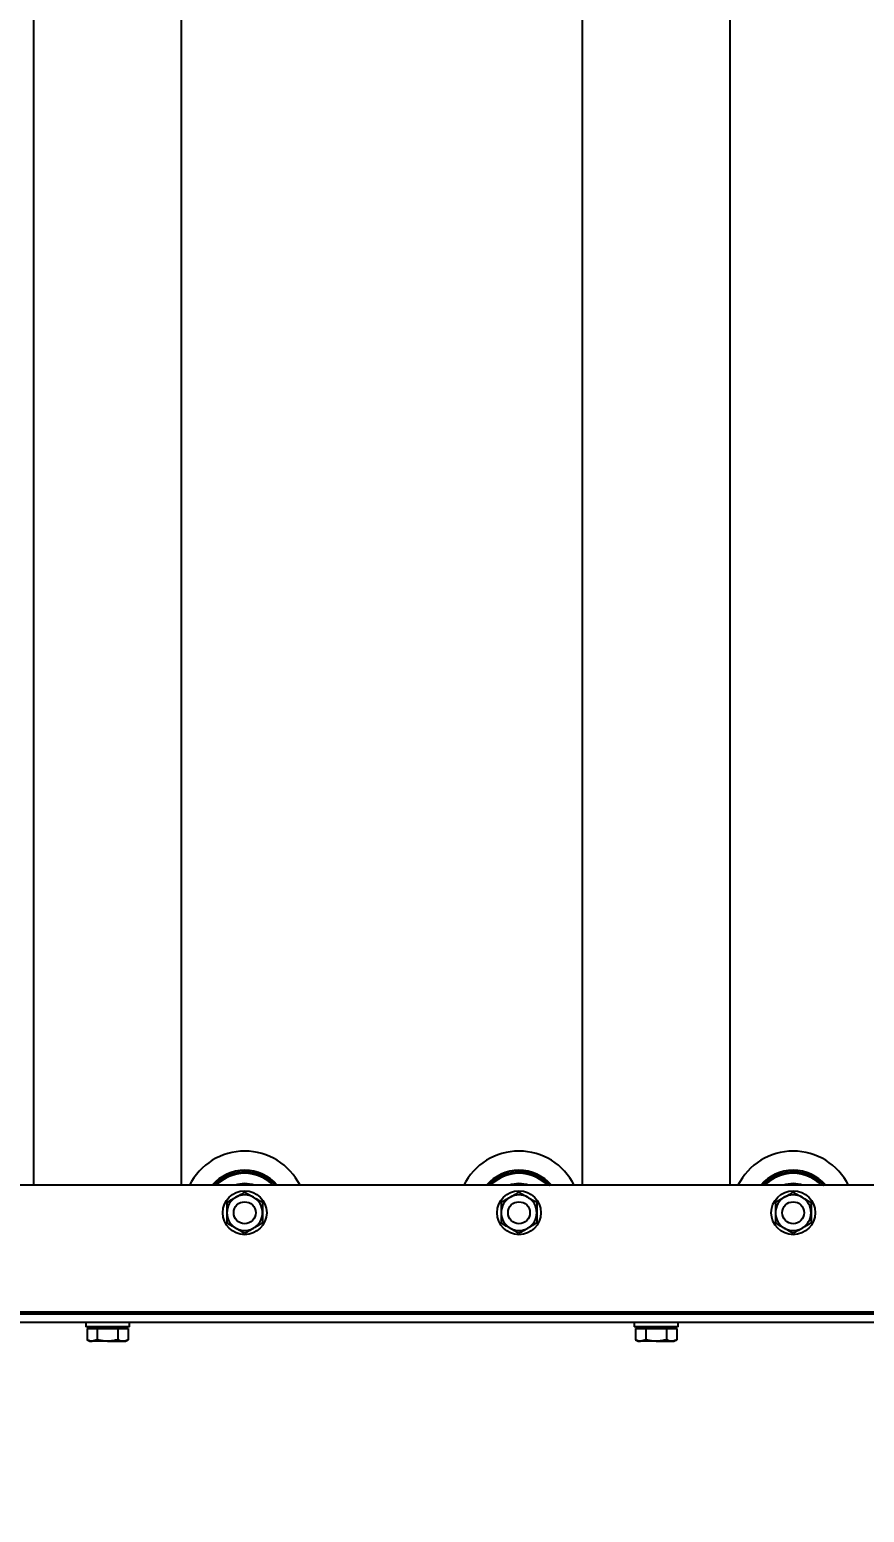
# Model space of a CAD drawing. Header units: millimetres. Extents: x 15 to 415, y 5 to 292.
# Drawn here: x 240.49 to 255.7, y 165.48 to 192.53 of the extents above; entities that cross this region are included whole.
import ezdxf

# ---------------------------------------------------------------- set-up
doc = ezdxf.new("R2010")
doc.units = ezdxf.units.MM
doc.styles.add('SLDTEXTSTYLE0', font='TXT', dxfattribs={"width": 0.75})
doc.dimstyles.new('SLDDIMSTYLE0', dxfattribs={"dimtxt": 3.5, "dimasz": 3.302, "dimexe": 0, "dimexo": 0.0625, "dimgap": 0.875, "dimtad": 1, "dimlfac": 20, "dimrnd": 1e-09, "dimzin": 4, "dimdsep": 46, "dimtxsty": 'SLDTEXTSTYLE0', "dimsah": 1, "dimcen": 0.09, "dimadec": 0, "dimazin": 1, "dimtfac": 1, "dimtofl": 0, "dimtmove": 0, "dimatfit": 3, "dimfxl": 0, "dimfrac": 2, "dimtolj": 1, "dimtzin": 12, "dimarcsym": 0})

# ---------------------------------------------------------------- blocks, each defined once
blk = doc.blocks.new('_D_2')
at = {"color": 7, "linetype": 'Continuous', "lineweight": 0}
for p, q in [((66.907, 167.949), (66.907, 154.949)), ((366.907, 167.949), (366.907, 154.949)), ((66.907, 155.949), (366.907, 155.949))]:
    blk.add_line(p, q, dxfattribs=at)
at = {"color": 7, "linetype": 'Continuous', "lineweight": 18}
for points in [[(66.907, 155.949), (70.209, 155.441), (70.209, 156.457)], [(366.907, 155.949), (363.605, 156.457), (363.605, 155.441)]]:
    blk.add_solid(points, dxfattribs=at)
at = {"color": 7, "linetype": 'Continuous', "lineweight": 18, "insert": (208.503, 160.461), "char_height": 3.5, "attachment_point": 1, "style": 'SLDTEXTSTYLE0'}
blk.add_mtext('6000.00', dxfattribs=at)

msp = doc.modelspace()

# ---------------------------------------------------------------- linework, layer by layer
at = {"color": 7, "linetype": 'Continuous', "lineweight": 25}
for p, q in [((240.55737, 216.4489), (240.55737, 171.4489)), ((243.25737, 171.4489), (243.25737, 216.4489)), ((250.55737, 216.4489), (250.55737, 171.4489)), ((253.25737, 171.4489), (253.25737, 216.4489)), ((366.75737, 171.4489), (217.05737, 171.4489)), ((244.40737, 171.32417), (244.56987, 171.23035)), ((249.40737, 171.32417), (249.56987, 171.23035)), ((254.40737, 171.32417), (254.56987, 171.23035)), ((366.75737, 169.0989), (217.05737, 169.0989)), ((366.75737, 168.9489), (217.05737, 168.9489)), ((241.50737, 168.9489), (241.50737, 168.8689)), ((241.90737, 168.8689), (241.50737, 168.8689)), ((241.53209, 168.8389), (241.53209, 168.63292)), ((241.53209, 168.8389), (241.62591, 168.8389)), ((241.58237, 168.8689), (241.58237, 168.8389)), ((241.62591, 168.8389), (241.71973, 168.8389)), ((241.71973, 168.8389), (241.71973, 168.63292)), ((241.71973, 168.8389), (241.90737, 168.8389)), ((242.30737, 168.8689), (241.90737, 168.8689)), ((241.90737, 168.8389), (242.095, 168.8389)), ((242.095, 168.8389), (242.095, 168.63292)), ((242.095, 168.8389), (242.18882, 168.8389)), ((242.18882, 168.8389), (242.28264, 168.8389)), ((242.23237, 168.8389), (242.23237, 168.8689)), ((242.28264, 168.8389), (242.28264, 168.63292)), ((242.30737, 168.8689), (242.30737, 168.9489)), ((251.50737, 168.9489), (251.50737, 168.8689)), ((251.90737, 168.8689), (251.50737, 168.8689)), ((251.53209, 168.8389), (251.53209, 168.63292)), ((251.53209, 168.8389), (251.62591, 168.8389)), ((251.58237, 168.8689), (251.58237, 168.8389)), ((251.62591, 168.8389), (251.71973, 168.8389)), ((251.71973, 168.8389), (251.71973, 168.63292)), ((251.71973, 168.8389), (251.90737, 168.8389)), ((252.30737, 168.8689), (251.90737, 168.8689)), ((251.90737, 168.8389), (252.095, 168.8389)), ((252.095, 168.8389), (252.095, 168.63292)), ((252.095, 168.8389), (252.18882, 168.8389)), ((252.18882, 168.8389), (252.28264, 168.8389)), ((252.23237, 168.8389), (252.23237, 168.8689)), ((252.28264, 168.8389), (252.28264, 168.63292)), ((252.30737, 168.8689), (252.30737, 168.9489)), ((241.53209, 168.63292), (241.58237, 168.6039)), ((241.58237, 168.6039), (241.62591, 168.6039)), ((241.71973, 168.63292), (241.62591, 168.6039)), ((241.90737, 168.6039), (241.62591, 168.6039)), ((241.90737, 168.6039), (242.18882, 168.6039)), ((242.18882, 168.6039), (242.23237, 168.6039)), ((242.23237, 168.6039), (242.28264, 168.63292)), ((251.53209, 168.63292), (251.58237, 168.6039)), ((251.58237, 168.6039), (251.62591, 168.6039)), ((251.71973, 168.63292), (251.62591, 168.6039)), ((251.90737, 168.6039), (251.62591, 168.6039)), ((251.90737, 168.6039), (252.18882, 168.6039)), ((252.18882, 168.6039), (252.23237, 168.6039)), ((252.23237, 168.6039), (252.28264, 168.63292))]:
    msp.add_line(p, q, dxfattribs=at)
at = {"color": 8, "linetype": 'Continuous', "lineweight": 25}
msp.add_line((265.50737, 169.13573), (228.30737, 169.13573), dxfattribs=at)
at = {"color": 7, "linetype": 'Continuous', "lineweight": 25}
for centre, radius in [((244.40737, 170.9489), 0.4), ((249.40737, 170.9489), 0.4), ((254.40737, 170.9489), 0.4), ((244.40737, 170.9489), 0.2), ((249.40737, 170.9489), 0.2), ((254.40737, 170.9489), 0.2)]:
    msp.add_circle(centre, radius, dxfattribs=at)
for centre, radius, start, end in [((244.40737, 170.9489), 1.125, 26.3878, 153.6122), ((249.40737, 170.9489), 1.125, 26.3878, 153.6122), ((254.40737, 170.9489), 1.125, 26.3878, 153.6122), ((244.40737, 170.9489), 0.775, 40.17777, 139.82223), ((249.40737, 170.9489), 0.775, 40.17777, 139.82223), ((254.40737, 170.9489), 0.775, 40.17777, 139.82223), ((244.40737, 170.9489), 0.71929, 44.037901, 135.962099), ((244.40737, 170.9489), 0.53071, 70.411799, 109.588201), ((249.40737, 170.9489), 0.71929, 44.037901, 135.962099), ((249.40737, 170.9489), 0.53071, 70.411799, 109.588201), ((254.40737, 170.9489), 0.71929, 44.037901, 135.962099), ((254.40737, 170.9489), 0.53071, 70.411799, 109.588201), ((244.40737, 170.9489), 0.325, 120, 180), ((244.40737, 170.9489), 0.325, 60, 120), ((244.40737, 170.9489), 0.325, 0, 60), ((249.40737, 170.9489), 0.325, 120, 180), ((249.40737, 170.9489), 0.325, 60, 120), ((249.40737, 170.9489), 0.325, 0, 60), ((254.40737, 170.9489), 0.325, 120, 180), ((254.40737, 170.9489), 0.325, 60, 120), ((254.40737, 170.9489), 0.325, 0, 60), ((244.40737, 170.9489), 0.325, 180, 240), ((244.40737, 170.9489), 0.325, 300, 0), ((249.40737, 170.9489), 0.325, 180, 240), ((249.40737, 170.9489), 0.325, 300, 0), ((254.40737, 170.9489), 0.325, 180, 240), ((254.40737, 170.9489), 0.325, 300, 0), ((244.40737, 170.9489), 0.325, 240, 300), ((249.40737, 170.9489), 0.325, 240, 300), ((254.40737, 170.9489), 0.325, 240, 300)]:
    msp.add_arc(centre, radius, start, end, dxfattribs=at)
at = {"color": 8, "linetype": 'Continuous', "lineweight": 25}
for points, knots in [([(243.85449, 171.4489), (243.8679, 171.46515), (243.91345, 171.52036), (244.01285, 171.59003), (244.14224, 171.65597), (244.23426, 171.67692), (244.27893, 171.68709)], [0, 0, 0, 0, 0.12713023, 0.43169984, 0.72411269, 1, 1, 1, 1]), ([(244.27893, 171.68709), (244.32438, 171.69254), (244.418, 171.70375), (244.56259, 171.68652), (244.70726, 171.64185), (244.84002, 171.56475), (244.92707, 171.49779), (244.96078, 171.45274), (244.96366, 171.4489)], [0, 0, 0, 0, 0.18103791, 0.37291991, 0.57277921, 0.77687981, 0.98098041, 1, 1, 1, 1]), ([(248.85449, 171.4489), (248.8679, 171.46515), (248.91345, 171.52036), (249.01285, 171.59003), (249.14224, 171.65597), (249.23426, 171.67692), (249.27893, 171.68709)], [0, 0, 0, 0, 0.12713023, 0.43169984, 0.72411269, 1, 1, 1, 1]), ([(249.27893, 171.68709), (249.32438, 171.69254), (249.418, 171.70375), (249.56259, 171.68652), (249.70726, 171.64185), (249.84002, 171.56475), (249.92707, 171.49779), (249.96078, 171.45274), (249.96366, 171.4489)], [0, 0, 0, 0, 0.181037906, 0.372919912, 0.57277921, 0.776879809, 0.980980408, 1, 1, 1, 1]), ([(253.85449, 171.4489), (253.8679, 171.46515), (253.91345, 171.52036), (254.01285, 171.59003), (254.14224, 171.65597), (254.23426, 171.67692), (254.27893, 171.68709)], [0, 0, 0, 0, 0.12713023, 0.43169984, 0.72411269, 1, 1, 1, 1]), ([(254.27893, 171.68709), (254.32438, 171.69254), (254.418, 171.70375), (254.56259, 171.68652), (254.70726, 171.64185), (254.84002, 171.56475), (254.92707, 171.49779), (254.96078, 171.45274), (254.96366, 171.4489)], [0, 0, 0, 0, 0.18103791, 0.37291991, 0.57277921, 0.77687981, 0.98098041, 1, 1, 1, 1])]:
    msp.add_open_spline(points, degree=3, knots=knots, dxfattribs=at)
at = {"color": 7, "linetype": 'Continuous', "lineweight": 25}
for points, knots in [([(244.08237, 171.13654), (244.09548, 171.14411), (244.12176, 171.15928), (244.16209, 171.18256), (244.20319, 171.20629), (244.23094, 171.22232), (244.24487, 171.23035)], [0, 0, 0, 0, 0.24726861, 0.49536257, 0.74687401, 1, 1, 1, 1]), ([(244.24487, 171.23035), (244.24872, 171.23258), (244.30359, 171.26426), (244.35737, 171.29531), (244.40737, 171.32417)], [0, 0, 0, 0, 0.07021477, 1, 1, 1, 1]), ([(244.56987, 171.23035), (244.57372, 171.22813), (244.62859, 171.19645), (244.68237, 171.1654), (244.73237, 171.13654)], [0, 0, 0, 0, 0.07021477, 1, 1, 1, 1]), ([(249.08237, 171.13654), (249.09548, 171.14411), (249.12176, 171.15928), (249.16209, 171.18256), (249.20319, 171.20629), (249.23094, 171.22232), (249.24487, 171.23035)], [0, 0, 0, 0, 0.24726861, 0.49536257, 0.74687401, 1, 1, 1, 1]), ([(249.24487, 171.23035), (249.24872, 171.23258), (249.30359, 171.26426), (249.35737, 171.29531), (249.40737, 171.32417)], [0, 0, 0, 0, 0.07021477, 1, 1, 1, 1]), ([(249.56987, 171.23035), (249.57372, 171.22813), (249.62859, 171.19645), (249.68237, 171.1654), (249.73237, 171.13654)], [0, 0, 0, 0, 0.07021477, 1, 1, 1, 1]), ([(254.08237, 171.13654), (254.09548, 171.14411), (254.12176, 171.15928), (254.16209, 171.18256), (254.20319, 171.20629), (254.23094, 171.22232), (254.24487, 171.23035)], [0, 0, 0, 0, 0.24726861, 0.49536257, 0.74687401, 1, 1, 1, 1]), ([(254.24487, 171.23035), (254.24872, 171.23258), (254.30359, 171.26426), (254.35737, 171.29531), (254.40737, 171.32417)], [0, 0, 0, 0, 0.07021477, 1, 1, 1, 1]), ([(254.56987, 171.23035), (254.57372, 171.22813), (254.62859, 171.19645), (254.68237, 171.1654), (254.73237, 171.13654)], [0, 0, 0, 0, 0.07021477, 1, 1, 1, 1]), ([(244.08237, 171.13654), (244.08237, 171.12078), (244.08237, 171.05962), (244.08237, 170.99608), (244.08237, 170.9489)], [0, 0, 0, 0, 0.25755135, 1, 1, 1, 1]), ([(244.08237, 170.9489), (244.08237, 170.93183), (244.08237, 170.86832), (244.08237, 170.80648), (244.08237, 170.76126)], [0, 0, 0, 0, 0.26863361, 1, 1, 1, 1]), ([(244.73237, 171.13654), (244.73237, 171.12078), (244.73237, 171.05962), (244.73237, 170.99608), (244.73237, 170.9489)], [0, 0, 0, 0, 0.257551345, 1, 1, 1, 1]), ([(244.73237, 170.9489), (244.73237, 170.93183), (244.73237, 170.86832), (244.73237, 170.80648), (244.73237, 170.76126)], [0, 0, 0, 0, 0.26863361, 1, 1, 1, 1]), ([(249.08237, 171.13654), (249.08237, 171.12078), (249.08237, 171.05962), (249.08237, 170.99608), (249.08237, 170.9489)], [0, 0, 0, 0, 0.25755135, 1, 1, 1, 1]), ([(249.08237, 170.9489), (249.08237, 170.93183), (249.08237, 170.86832), (249.08237, 170.80648), (249.08237, 170.76126)], [0, 0, 0, 0, 0.26863361, 1, 1, 1, 1]), ([(249.73237, 171.13654), (249.73237, 171.12078), (249.73237, 171.05962), (249.73237, 170.99608), (249.73237, 170.9489)], [0, 0, 0, 0, 0.257551345, 1, 1, 1, 1]), ([(249.73237, 170.9489), (249.73237, 170.93183), (249.73237, 170.86832), (249.73237, 170.80648), (249.73237, 170.76126)], [0, 0, 0, 0, 0.26863361, 1, 1, 1, 1]), ([(254.08237, 171.13654), (254.08237, 171.12078), (254.08237, 171.05962), (254.08237, 170.99608), (254.08237, 170.9489)], [0, 0, 0, 0, 0.25755135, 1, 1, 1, 1]), ([(254.08237, 170.9489), (254.08237, 170.93183), (254.08237, 170.86832), (254.08237, 170.80648), (254.08237, 170.76126)], [0, 0, 0, 0, 0.26863361, 1, 1, 1, 1]), ([(254.73237, 171.13654), (254.73237, 171.12078), (254.73237, 171.05962), (254.73237, 170.99608), (254.73237, 170.9489)], [0, 0, 0, 0, 0.257551345, 1, 1, 1, 1]), ([(254.73237, 170.9489), (254.73237, 170.93183), (254.73237, 170.86832), (254.73237, 170.80648), (254.73237, 170.76126)], [0, 0, 0, 0, 0.26863361, 1, 1, 1, 1]), ([(244.24487, 170.66744), (244.24102, 170.66966), (244.21185, 170.6865), (244.15685, 170.71825), (244.10735, 170.74684), (244.08237, 170.76126)], [0, 0, 0, 0, 0.07007691, 0.53077766, 1, 1, 1, 1]), ([(244.40737, 170.57362), (244.39425, 170.58119), (244.36797, 170.59636), (244.32764, 170.61965), (244.28655, 170.64337), (244.25879, 170.6594), (244.24487, 170.66744)], [0, 0, 0, 0, 0.24726861, 0.49536257, 0.74687401, 1, 1, 1, 1]), ([(244.56987, 170.66744), (244.56602, 170.66521), (244.53685, 170.64837), (244.48185, 170.61662), (244.43235, 170.58804), (244.40737, 170.57362)], [0, 0, 0, 0, 0.070076912, 0.530777664, 1, 1, 1, 1]), ([(244.73237, 170.76126), (244.70598, 170.74602), (244.65271, 170.71527), (244.59765, 170.68348), (244.56987, 170.66744)], [0, 0, 0, 0, 0.49545796, 1, 1, 1, 1]), ([(249.24487, 170.66744), (249.24102, 170.66966), (249.21185, 170.6865), (249.15685, 170.71825), (249.10735, 170.74684), (249.08237, 170.76126)], [0, 0, 0, 0, 0.07007691, 0.53077766, 1, 1, 1, 1]), ([(249.40737, 170.57362), (249.39425, 170.58119), (249.36797, 170.59636), (249.32764, 170.61965), (249.28655, 170.64337), (249.25879, 170.6594), (249.24487, 170.66744)], [0, 0, 0, 0, 0.24726861, 0.49536257, 0.74687401, 1, 1, 1, 1]), ([(249.56987, 170.66744), (249.56602, 170.66521), (249.53685, 170.64837), (249.48185, 170.61662), (249.43235, 170.58804), (249.40737, 170.57362)], [0, 0, 0, 0, 0.070076912, 0.530777664, 1, 1, 1, 1]), ([(249.73237, 170.76126), (249.70598, 170.74602), (249.65271, 170.71527), (249.59765, 170.68348), (249.56987, 170.66744)], [0, 0, 0, 0, 0.49545796, 1, 1, 1, 1]), ([(254.24487, 170.66744), (254.24102, 170.66966), (254.21185, 170.6865), (254.15685, 170.71825), (254.10735, 170.74684), (254.08237, 170.76126)], [0, 0, 0, 0, 0.07007691, 0.53077766, 1, 1, 1, 1]), ([(254.40737, 170.57362), (254.39425, 170.58119), (254.36797, 170.59636), (254.32764, 170.61965), (254.28655, 170.64337), (254.25879, 170.6594), (254.24487, 170.66744)], [0, 0, 0, 0, 0.24726861, 0.49536257, 0.74687401, 1, 1, 1, 1]), ([(254.56987, 170.66744), (254.56602, 170.66521), (254.53685, 170.64837), (254.48185, 170.61662), (254.43235, 170.58804), (254.40737, 170.57362)], [0, 0, 0, 0, 0.070076912, 0.530777664, 1, 1, 1, 1]), ([(254.73237, 170.76126), (254.70598, 170.74602), (254.65271, 170.71527), (254.59765, 170.68348), (254.56987, 170.66744)], [0, 0, 0, 0, 0.49545796, 1, 1, 1, 1]), ([(241.62591, 168.6039), (241.62368, 168.60393), (241.61782, 168.60401), (241.6083, 168.60486), (241.59738, 168.60663), (241.58277, 168.61009), (241.5682, 168.6151), (241.55372, 168.62148), (241.54286, 168.62686), (241.53568, 168.6309), (241.53209, 168.63292)], [0, 0, 0, 0, 0.07003611, 0.18484299, 0.29981661, 0.41526294, 0.64786676, 0.76502468, 0.88247311, 1, 1, 1, 1]), ([(241.90737, 168.6039), (241.89201, 168.60425), (241.82851, 168.60569), (241.76664, 168.62118), (241.71973, 168.63292)], [0, 0, 0, 0, 0.24185142, 1, 1, 1, 1]), ([(242.095, 168.63292), (242.08133, 168.6291), (242.02022, 168.61201), (241.95669, 168.60744), (241.90737, 168.6039)], [0, 0, 0, 0, 0.22371328, 1, 1, 1, 1]), ([(242.18882, 168.6039), (242.1866, 168.60393), (242.16976, 168.60419), (242.13801, 168.61053), (242.10943, 168.62542), (242.095, 168.63292)], [0, 0, 0, 0, 0.07007691, 0.53077766, 1, 1, 1, 1]), ([(242.28264, 168.63292), (242.27507, 168.62878), (242.25988, 168.62046), (242.24051, 168.61284), (242.22481, 168.60828), (242.2129, 168.60579), (242.20088, 168.6042), (242.19285, 168.604), (242.18882, 168.6039)], [0, 0, 0, 0, 0.2473449, 0.49601219, 0.62098533, 0.74684355, 0.87330953, 1, 1, 1, 1]), ([(251.62591, 168.6039), (251.62368, 168.60393), (251.61782, 168.60401), (251.6083, 168.60486), (251.59738, 168.60663), (251.58277, 168.61009), (251.5682, 168.6151), (251.55372, 168.62148), (251.54286, 168.62686), (251.53568, 168.6309), (251.53209, 168.63292)], [0, 0, 0, 0, 0.070036107, 0.184842993, 0.299816611, 0.41526294, 0.647866756, 0.765024679, 0.882473115, 1, 1, 1, 1]), ([(251.90737, 168.6039), (251.89201, 168.60425), (251.82851, 168.60569), (251.76664, 168.62118), (251.71973, 168.63292)], [0, 0, 0, 0, 0.24185142, 1, 1, 1, 1]), ([(252.095, 168.63292), (252.08133, 168.6291), (252.02022, 168.61201), (251.95669, 168.60744), (251.90737, 168.6039)], [0, 0, 0, 0, 0.22371328, 1, 1, 1, 1]), ([(252.18882, 168.6039), (252.1866, 168.60393), (252.16976, 168.60419), (252.13801, 168.61053), (252.10943, 168.62542), (252.095, 168.63292)], [0, 0, 0, 0, 0.07007691, 0.53077766, 1, 1, 1, 1]), ([(252.28264, 168.63292), (252.27507, 168.62878), (252.25988, 168.62046), (252.24051, 168.61284), (252.22481, 168.60828), (252.2129, 168.60579), (252.20088, 168.6042), (252.19285, 168.604), (252.18882, 168.6039)], [0, 0, 0, 0, 0.2473449, 0.49601219, 0.62098533, 0.74684355, 0.87330953, 1, 1, 1, 1])]:
    msp.add_open_spline(points, degree=3, knots=knots, dxfattribs=at)

# ---------------------------------------------------------------- dimensions: what is measured, and where the dimension line sits
at = {"color": 7, "linetype": 'Continuous', "lineweight": 18}
dim = msp.add_linear_dim(base=(366.90737, 155.9488), p1=(66.90737, 168.9489), p2=(366.90737, 168.9489), angle=0, dimstyle='SLDDIMSTYLE0', dxfattribs=at)
dim.commit()
dim.dimension.update_dxf_attribs({"geometry": '_D_2', "text_midpoint": (216.90737, 155.9488), "dimtype": 160})

doc.saveas('drawing.dxf')
